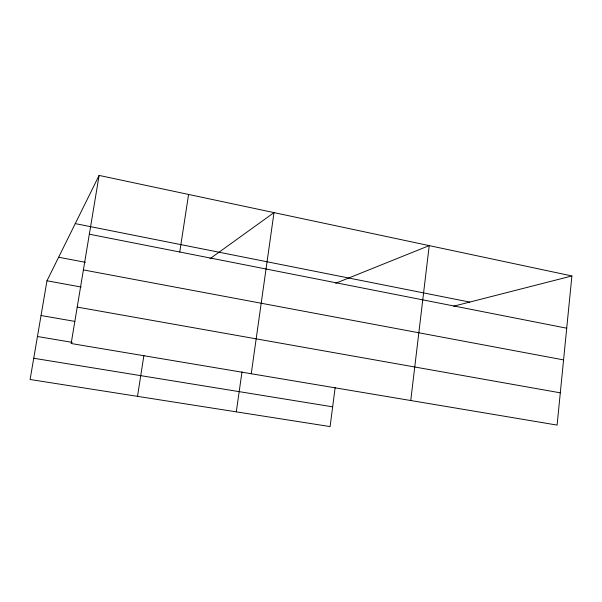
<?xml version="1.0" encoding="UTF-8"?>
<svg xmlns="http://www.w3.org/2000/svg" width="602" height="602" viewBox="0 0 602 602"><rect width="100%" height="100%" fill="white"/><g stroke="black" fill="none" stroke-linecap="round" stroke-linejoin="round"><path stroke-width="0.9" d="M571.9 275.957L557.098 425.087L71.164 343.516L99.112 175.423L571.9 275.957L453.682 306.185M410.752 400.526L429.226 245.616L335.683 283.256M335.156 387.522L330.092 426.577L30.1 379.493L46.979 280.788L99.112 175.423M251.245 373.744L274 212.611L209.963 258.74M236.293 411.851L241.996 371.833M179.75 252.012L188.584 194.454M137.512 396.349L143.916 355.361M33.727 358.258L332.658 406.832M37.452 336.51L72.255 342.365M41.041 315.523L74.799 321.385M77.222 307.088L560.304 392.835M46.979 280.788L81.112 287.026M83.4 269.922L563.57 359.898M58.627 257.242L85.334 262.299M89.337 234.208L566.715 328.203M75.265 223.613L469.726 302.084"/></g></svg>
